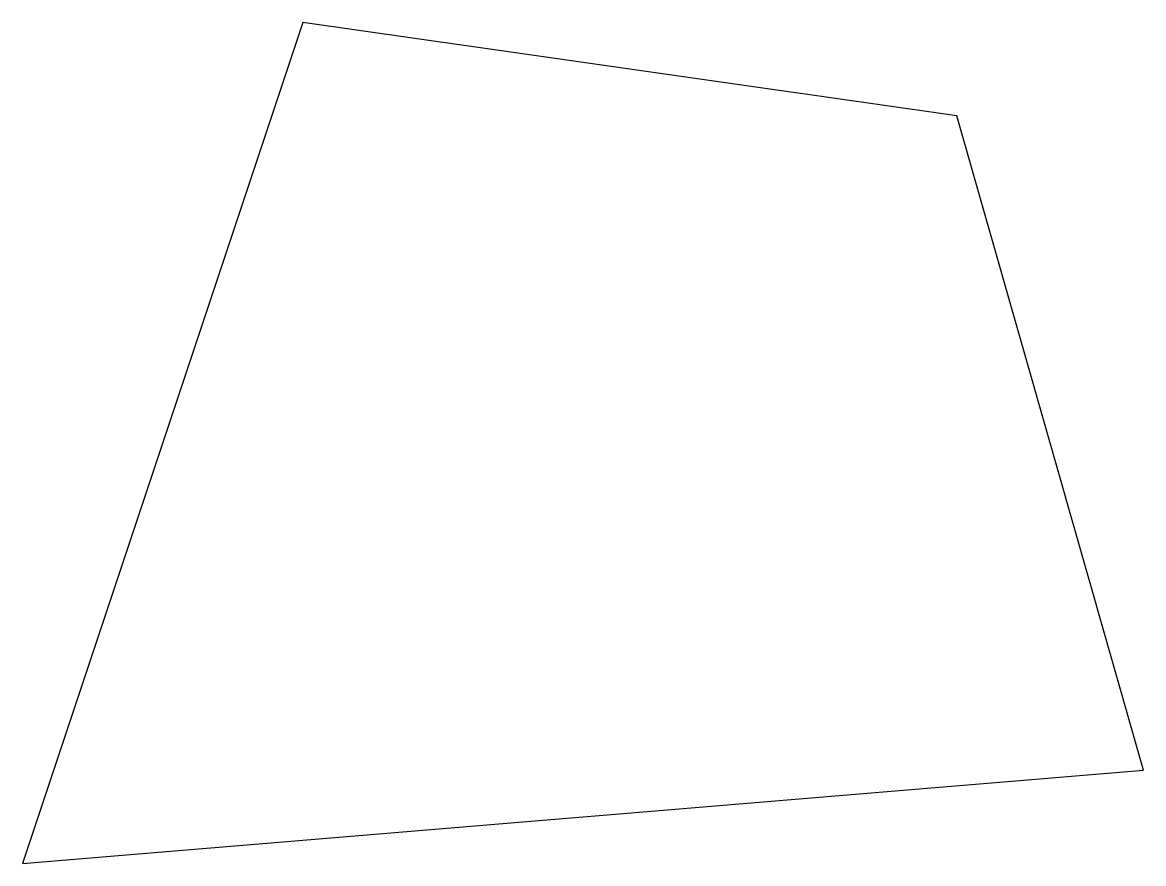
# Paper-space layout 'Layout1' of a CAD drawing. Extents: x 70 to 130, y 55 to 100.
import ezdxf

# ---------------------------------------------------------------- set-up
doc = ezdxf.new("R2010")
doc.units = 0
doc.header["$MEASUREMENT"] = 0

psp = doc.layouts.get("Layout1")

# ---------------------------------------------------------------- linework, layer by layer
psp.add_lwpolyline([(70, 55), (130, 60), (120, 95), (85, 100)], close=True)

doc.saveas('drawing.dxf')
